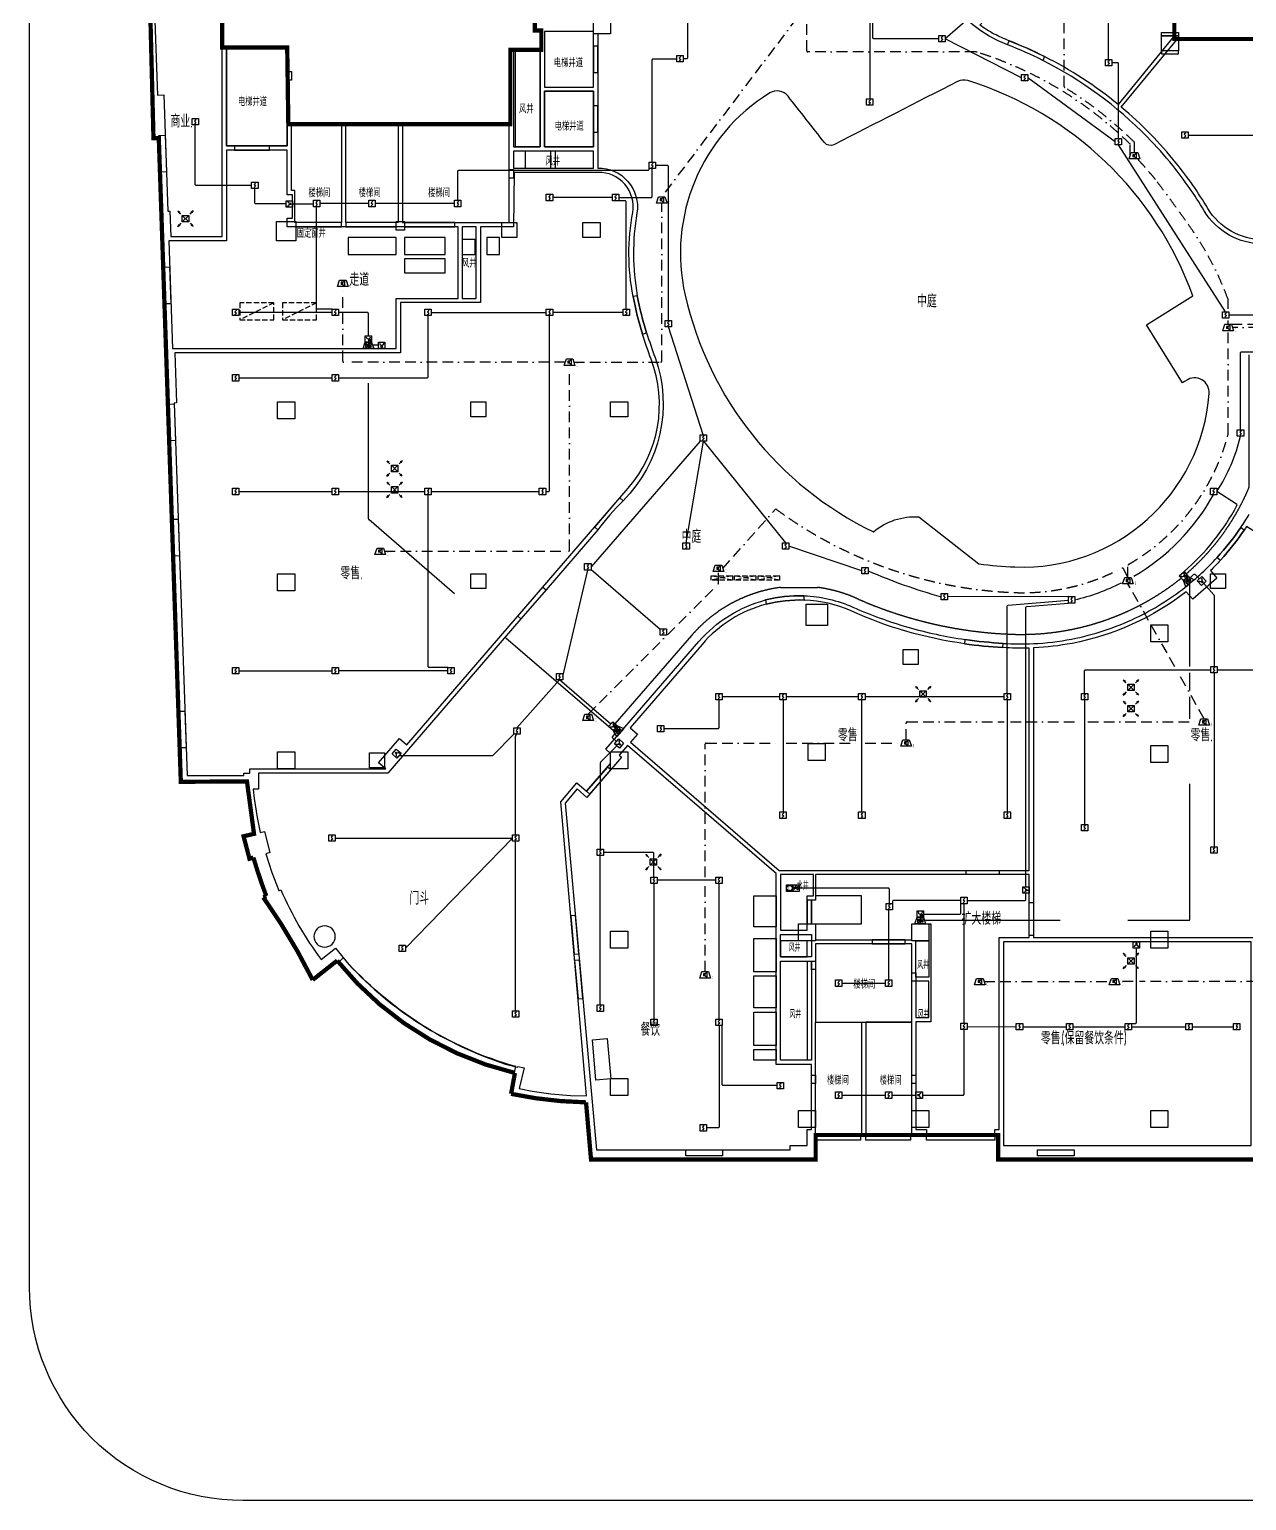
# Model space of a CAD drawing. Header units: millimetres. Extents: x -99490 to 495010, y -402480 to 18020.
# Drawn here: x -24768 to 32241, y -270715 to -201786 of the extents above; entities that cross this region are included whole.
import ezdxf
from ezdxf.enums import TextEntityAlignment as Align

# ---------------------------------------------------------------- set-up
doc = ezdxf.new("R2010")
doc.units = ezdxf.units.MM
doc.header["$LTSCALE"] = 1000
for name, pattern in [('BORDER', [1.75, 0.5, -0.25, 0.5, -0.25, 0, -0.25]), ('DASH', [0.35, 0.25, -0.1]), ('HIDDEN', [9.525, 6.35, -3.175])]:
    doc.linetypes.add(name, pattern=pattern)
doc.layers.add('AD-AREA-DIVD', color=1, linetype='Continuous', true_color=0xff0000)
for name, color, linetype in [('AD-AREA-OUTL', 31, 'Continuous'), ('AD-NAME-ROOM', 9, 'Continuous'), ('AE-HOLE', 201, 'Continuous'), ('E-BRST-WIRE', 4, 'BORDER'), ('E-FAS-DEVC', 3, 'Continuous'), ('E-FAS-WIRE', 4, 'Continuous'), ('E-FAS-WIRE5', 4, 'HIDDEN'), ('E-UNIV-DIAG', 2, 'Continuous'), ('E-UNIV-EL', 140, 'Continuous'), ('H-DAPP-GRIL', 11, 'Continuous'), ('柱子', 7, 'Continuous'), ('门窗框线', 114, 'Continuous')]:
    doc.layers.add(name, color=color, linetype=linetype)
doc.styles.add('TH-STYLE3', font='tssdeng.shx', dxfattribs={"width": 0.65, "bigfont": 'tssdchn.shx'})

# ---------------------------------------------------------------- blocks, each defined once
blk = doc.blocks.new('E-BFAS330')
blk.add_lwpolyline([(-2.5, -1.5), (-1.5, 1.5), (1.5, 1.5), (2.5, -1.5)], close=True)
at = {"layer": 'E-UNIV-EL'}
for p, q in [((-1.56, 1), (-0.24, 0.6)), ((-1.1, 0), (-1.56, 1)), ((-0.5, 0), (-1.3, 0)), ((-1.3, 0), (-1.3, -0.8)), ((-0.7, 0), (-0.24, 0.6)), ((-0.5, 0), (-0.5, -0.8)), ((0, 1.5), (0, -1.5)), ((0.6, 0.1), (0.6, -0.8)), ((1.2, 0.1), (1.2, -0.8)), ((-1.3, -0.8), (-0.5, -0.8)), ((1.2, -0.8), (0.6, -0.8))]:
    blk.add_line(p, q, dxfattribs=at)
blk.add_circle((0.9, 0.5), 0.5, dxfattribs=at)
blk = doc.blocks.new('E-BFAS212')
blk.add_lwpolyline([(-1.5, -1.5), (-1.5, 1.5), (1.5, 1.5), (1.5, -1.5)], close=True)
at = {"layer": 'E-UNIV-EL'}
blk.add_line((0, 0), (0, -1), dxfattribs=at)
for radius in [0.5, 0.25]:
    blk.add_circle((0.75, -0.5), radius, dxfattribs=at)
blk.add_arc((0, 1), 1, 180, 0, dxfattribs=at)
blk = doc.blocks.new('E-BFAS410-2')
blk.add_lwpolyline([(-2.5, -1.5), (-1.5, 1.5), (1.5, 1.5), (2.5, -1.5)], close=True)
at = {"layer": 'E-UNIV-EL'}
for p, q in [((0, 0.5), (-0.8, 0.5)), ((-0.8, 0.5), (-0.8, -0.5)), ((0, 0.5), (0.8, 1.2)), ((0, -0.5), (0, 0.5)), ((0.8, 1.2), (0.8, -1.2)), ((0, -0.5), (-0.8, -0.5)), ((0, -0.5), (0.8, -1.2))]:
    blk.add_line(p, q, dxfattribs=at)
at = {"layer": 'E-UNIV-EL', "style": 'TH-STYLE3', "width": 0.5}
blk.add_attdef('F', text='', height=1.5, dxfattribs=at).set_placement((3.5, -1.25), align=Align.MIDDLE)
blk = doc.blocks.new('E-BFAS610')
blk.add_lwpolyline([(-1.5, -1.5), (-1.5, 1.5), (1.5, 1.5), (1.5, -1.5)], close=True)
at = {"layer": 'E-UNIV-EL'}
for p, q in [((0, 0), (0, -1)), ((-0.5, -0.5), (0.5, -0.5))]:
    blk.add_line(p, q, dxfattribs=at)
blk.add_arc((0, 1), 1, 180, 0, dxfattribs=at)
blk = doc.blocks.new('E-BFAS622')
blk.add_lwpolyline([(-1.5, -1.5), (-1.5, 1.5), (1.5, 1.5), (1.5, -1.5)], close=True)
at = {"layer": 'E-UNIV-EL'}
blk.add_circle((0, 0), 1.3, dxfattribs=at)
at = {"layer": 'E-UNIV-EL', "style": 'TH-STYLE3', "width": 0.7}
blk.add_attdef('S', text='', height=1.7, dxfattribs=at).set_placement((0, 0), align=Align.MIDDLE)
blk = doc.blocks.new('E-BFAS621-2')
blk.add_lwpolyline([(-1.5, -1.5), (-1.5, 1.5), (1.5, 1.5), (1.5, -1.5)], close=True)
at = {"layer": 'E-UNIV-EL'}
for p in [(0, 0), (0.58, 1.15)]:
    blk.add_line(p, (0, 1.15), dxfattribs=at)
blk.add_lwpolyline([(1, -0.58), (1, 0.58), (-1, -0.58), (-1, 0.58)], close=True, dxfattribs=at)
blk = doc.blocks.new('FK-散流器')
at = {"color": 8, "linetype": 'HIDDEN'}
for p, q in [((-120, 120), (-102, 89)), ((-120, 120), (-89, 102)), ((-102, 89), (-106, 106)), ((-89, 102), (-106, 106)), ((-72, 72), (-106, 106)), ((72, 72), (106, 106)), ((120, 120), (89, 102)), ((89, 102), (106, 106)), ((120, 120), (102, 89)), ((102, 89), (106, 106)), ((-120, -120), (-102, -89)), ((-120, -120), (-89, -102)), ((-72, -72), (-106, -106)), ((-102, -89), (-106, -106)), ((-89, -102), (-106, -106)), ((72, -72), (106, -106)), ((89, -102), (106, -106)), ((120, -120), (89, -102)), ((120, -120), (102, -89)), ((102, -89), (106, -106))]:
    blk.add_line(p, q, dxfattribs=at)
at = {"linetype": 'HIDDEN', "ltscale": 0.2}
for p, q in [((-50, -50), (50, 50)), ((50, -50), (-50, 50)), ((50, 50), (-50, 50)), ((-50, 50), (-50, -50)), ((50, -50), (50, 50)), ((-50, -50), (50, -50))]:
    blk.add_line(p, q, dxfattribs=at)
blk = doc.blocks.new('*U454')
at = {"linetype": 'DASH'}
for p, q in [((-500, 0), (500, 200)), ((-500, 200), (500, 0))]:
    blk.add_line(p, q, dxfattribs=at)
blk.add_lwpolyline([(-500, 0), (500, 0), (500, 200), (-500, 200)], close=True, dxfattribs=at)
blk = doc.blocks.new('*U455')
at = {"linetype": 'DASH'}
blk.add_line((-500, 0), (1100, 800), dxfattribs=at)
blk.add_lwpolyline([(-500, 0), (1100, 0), (1100, 800), (-500, 800)], close=True, dxfattribs=at)
blk = doc.blocks.new('E-BFAS110')
blk.add_lwpolyline([(-1.5, -1.5), (-1.5, 1.5), (1.5, 1.5), (1.5, -1.5)], close=True)
at = {"layer": 'E-UNIV-EL'}
blk.add_lwpolyline([(0.35, 1.06), (-0.35, 0.35), (0.35, -0.35), (-0.35, -1.06)], dxfattribs=at)

msp = doc.modelspace()

# ---------------------------------------------------------------- linework, layer by layer
at = {"layer": 'AD-AREA-DIVD', "linetype": 'DASH', "ltscale": 2, "const_width": 200}
msp.add_lwpolyline([(28858, -194086), (28858, -202236), (42058, -202236)], dxfattribs=at)
for points in [[(-15744, -201186), (-15744, -202636), (-12694, -202636), (-12642, -206226), (-2242, -206226), (-2242, -202736), (-792, -202736), (-792, -201836), (-1094, -201836), (-1094, -199586, 0.108475)], [(46216, -254736), (20608, -254736), (20608, -253586), (12058, -253586), (12058, -254736), (1536, -254736), (1302, -252057, -0.047495), (-2208, -251658), (-2028, -250680, -0.166933), (-10353, -245414), (-11501, -246321, 0.038836), (-13815, -242452), (-13674, -242392, -0.018766), (-14279, -240587), (-14462, -240642), (-14737, -239591), (-14249, -239476), (-14579, -237022), (-17677, -237036), (-18709, -206872), (-18958, -206881), (-19103, -201186)]]:
    msp.add_lwpolyline(points, format="xyb", dxfattribs=at)
at = {"layer": 'AD-AREA-OUTL'}
for points in [[(28806, -202149), (26222, -205302, 0.054873), (22773, -203056, 0.023942), (21129, -202323, -0.026927), (20419, -202001, -0.039767), (19744, -201579), (20041, -201257), (18936, -200242), (18648, -200556, -0.175482), (17256, -196714), (17256, -194136), (28806, -194136)], [(28954, -202286), (42006, -202286), (42006, -211186), (41506, -211186), (41506, -211636), (33003, -211636, -0.26356), (30430, -210178, 0.034912), (28934, -208035, 0.023703), (27737, -206690, 0.024951), (26374, -205428)], [(16889, -224626), (19707, -226828, 0.022334), (21393, -226971, 0.405016), (30485, -218842, 0.630814), (29414, -218234, -0.025087), (29247, -218338), (27552, -215624), (29724, -214267, 0.234123), (19191, -204185, 0.19652), (18701, -204227, -0.000161), (12909, -207186, -0.358308), (12475, -207090, -0.000187), (10763, -204912, 0.381789), (9910, -204761, 0.320902), (5947, -214243, 0.227112), (14761, -225328, -0.193706)], [(1856, -208486), (-2068, -208486), (-2094, -211036), (-3644, -211036), (-3644, -214586), (-7394, -214586), (-7394, -216936), (-17964, -216936), (-17884, -219289), (-17983, -219293), (-17387, -236736), (-14730, -236736), (-14730, -236636), (-14444, -236636), (-14444, -236436), (-8072, -236436), (-8413, -236142), (-7433, -235006), (-7092, -235300), (2886, -223738), (3283, -223278, 0.275125), (4351, -217233, -0.015821), (3948, -216058, -0.026669), (3508, -214301, -0.093538), (3487, -210359, 0.472699)], [(3366, -234508), (3707, -234802), (3382, -235178), (10344, -241186), (22056, -241186), (22056, -230771, -0.021143), (20822, -230750, -0.020166), (19031, -230570, -0.070823), (13722, -229035, 0.097129), (11528, -228523, 0.072777), (9739, -228720, 0.153466), (6740, -230598)]]:
    msp.add_lwpolyline(points, format="xyb", close=True, dxfattribs=at)
for points in [[(33003, -211836, -0.263529), (30258, -210281, 0.034532), (28784, -208168, 0.024331), (27588, -206823, 0.081947), (22691, -203239, 0.024331), (21047, -202506, -0.307418), (17056, -196714)], [(2456, -201186), (2456, -201986), (1856, -201986), (1856, -208286, -0.471872), (3684, -210393, 0.086634), (3705, -214265, 0.033564), (4140, -216000, 0.008193), (4537, -217163, -0.290446), (3037, -223868, 0.036712), (1861, -225231), (-568, -228046), (-1744, -229409), (-7980, -236636), (-14044, -236636), (-14044, -237386), (-14281, -237386), (-14235, -237823), (-14103, -238705), (-13957, -239406), (-13764, -239360), (-13503, -240357), (-13695, -240413), (-13414, -241286), (-13083, -242130), (-13079, -242139), (-12987, -242100, 0.060062), (-11104, -245363), (-10440, -244831), (-9806, -245598, 0.126743), (-2469, -250266), (-1908, -250409), (-1903, -250410), (-1894, -250375), (-1602, -250442), (-1826, -251405), (-1222, -251528), (-339, -251655), (570, -251734), (1327, -251757), (115, -237970), (872, -237092), (1326, -237484), (2456, -236174), (2456, -235704), (2235, -235513), (6589, -230467, -0.152021), (9716, -228519, -0.072967), (11506, -228322, -0.095967), (13803, -228854, 0.03447), (16375, -229792, 0.033817), (19051, -230371, 0.02294), (20842, -230550, 0.026827), (22256, -230563, 0.036888), (24043, -230351, 0.063255), (27044, -229361, 0.055681), (29369, -227916, 0.040684), (30861, -226530, 0.036629), (31976, -225116, 0.014109), (32362, -224509, 0.036629)], [(22256, -230763), (22256, -244336), (36356, -244336), (36356, -227691), (32241, -225080, -0.00383), (32133, -225241, -0.035685), (31019, -226654, -0.013481), (30547, -227145), (30850, -227491), (29721, -228479), (29418, -228132, -0.117872), (24067, -230550, -0.035685), (22279, -230762, -0.000456), (22256, -230763, 1.218045)]]:
    msp.add_lwpolyline(points, format="xyb", dxfattribs=at)
for points in [[(-15744, -211486), (-15744, -201386), (-18896, -201386), (-18777, -204863), (-18477, -204853), (-18291, -210298), (-18191, -210295), (-18150, -211486)], [(-644, -204486), (1656, -204486), (1656, -201886), (-644, -201886)], [(-12694, -207236), (-15544, -207236), (-15544, -202636), (-12694, -202636)], [(-844, -202786), (-2094, -202786), (-2094, -207286), (-844, -207286)], [(-644, -204686), (1656, -204686), (1656, -207286), (-644, -207286)], [(-12494, -206246), (-10144, -206246), (-10144, -210836), (-12344, -210836), (-12344, -209336), (-12494, -209336)], [(-9944, -206246), (-7494, -206246), (-7494, -210836), (-9944, -210836)], [(-2294, -206246), (-7294, -206246), (-7294, -210836), (-2294, -210836)], [(-4694, -211036), (-12694, -211036), (-12694, -210636), (-12444, -210636), (-12444, -209536), (-12694, -209536), (-12694, -207436), (-15544, -207436), (-15544, -211686), (-18244, -211686), (-18071, -216736), (-7594, -216736), (-7594, -214386), (-4694, -214386)], [(1656, -207486), (-2094, -207486), (-2094, -208286), (1656, -208286)], [(-3844, -211036), (-4494, -211036), (-4494, -214386), (-3844, -214386)], [(1799, -254286), (10856, -254286), (10856, -254086), (11656, -254086), (11656, -253336), (11856, -253336), (11856, -250286), (10206, -250286), (10206, -241332), (3251, -235330), (2858, -235786), (2971, -235884), (1347, -237766), (893, -237374), (321, -238036)], [(10406, -243986), (11656, -243986), (11656, -242386), (11956, -242386), (11956, -241386), (10406, -241386)], [(22056, -244336), (22056, -241386), (12056, -241386), (12056, -242586), (11856, -242586), (11856, -243686), (12056, -243686), (12056, -244436), (16556, -244436), (16556, -243686), (17456, -243686), (17456, -248286), (16756, -248286), (16756, -253336), (17256, -253336), (17256, -253536), (20456, -253536), (20456, -253336), (20656, -253336), (20656, -244336)], [(10406, -244186), (11856, -244186), (11856, -245236), (10406, -245236)], [(12056, -248306), (16556, -248306), (16556, -244636), (12056, -244636)], [(17356, -246186), (16756, -246186), (16756, -244486), (17356, -244486)], [(32456, -244536), (20856, -244536), (20856, -254086), (32456, -254086)], [(10406, -245436), (11856, -245436), (11856, -250086), (10406, -250086)], [(17356, -246386), (16756, -246386), (16756, -248086), (17356, -248086)], [(12056, -248306), (14206, -248306), (14206, -253536), (12056, -253536)], [(14406, -253536), (16556, -253536), (16556, -248306), (14406, -248306)]]:
    msp.add_lwpolyline(points, close=True, dxfattribs=at)
at = {"layer": 'AE-HOLE'}
for points in [[(-644, -204486), (1656, -204486), (1656, -201886), (-644, -201886)], [(-15544, -207236), (-12694, -207236), (-12694, -202636), (-15544, -202636)], [(-844, -207286), (-1994, -207286), (-1994, -202786), (-844, -202786)], [(1656, -204686), (-644, -204686), (-644, -207286), (1656, -207286)], [(-343, -207486), (-1544, -207486), (-1544, -208286), (-343, -208286)], [(1656, -207486), (-144, -207486), (-144, -208286), (1656, -208286)], [(-2744, -211536), (-3344, -211536), (-3344, -212336), (-2744, -212336)], [(-3894, -211636), (-4494, -211636), (-4494, -212336), (-3894, -212336)], [(-5292, -212536), (-7194, -212536), (-7194, -213186), (-5292, -213186)], [(9156, -242386), (10206, -242386), (10206, -243836), (9156, -243836)], [(12056, -242386), (12056, -242586), (11856, -242586), (11856, -243686), (14206, -243686), (14206, -242386)], [(9156, -244386), (10206, -244386), (10206, -245936), (9156, -245936)], [(11656, -244486), (10406, -244486), (10406, -245236), (11656, -245236)], [(10406, -245436), (11656, -245436), (11656, -250086), (10406, -250086)], [(9156, -246136), (10206, -246136), (10206, -247636), (9156, -247636)], [(9156, -247836), (10206, -247836), (10206, -249386), (9156, -249386)], [(9156, -249586), (10206, -249586), (10206, -250086), (9156, -250086)]]:
    msp.add_lwpolyline(points, close=True, dxfattribs=at)
msp.add_lwpolyline([(16889, -224626), (19707, -226828, 0.022334), (21393, -226971, 0.405016), (30485, -218842, 0.630814), (29414, -218234, -0.025087), (29247, -218338), (27552, -215624), (29724, -214267, 0.234123), (19191, -204185, 0.19652), (18701, -204227, -0.000161), (12909, -207186, -0.358308), (12475, -207090, -0.000187), (10763, -204912, 0.381789), (9910, -204761, 0.320902), (5947, -214243, 0.227112), (14761, -225328, -0.193706)], format="xyb", close=True, dxfattribs=at)
at = {"layer": 'AE-HOLE', "elevation": 0}
for points in [[(-7594, -211536), (-9844, -211536), (-9844, -212336), (-7594, -212336)], [(-5294, -211536), (-7194, -211536), (-7194, -212336), (-5294, -212336)], [(2294, -249063), (2461, -250956), (1764, -251017), (1598, -249124)]]:
    msp.add_lwpolyline(points, close=True, dxfattribs=at)
at = {"layer": 'E-BRST-WIRE'}
for points in [[(26992, -207556), (26992, -207100, 0.199909), (26977, -207064, 0.057579), (23725, -204507, -0.260487), (23702, -204464), (23702, -199538)], [(26792, -207706), (26792, -207183, 0.201125), (26777, -207148, 0.118778), (19617, -202852, 0.076144), (19542, -202840), (11688, -202840, -0.414214), (11638, -202790), (11638, -200643)], [(31530, -215601), (35694, -215601, 0.414214), (35744, -215551), (35744, -205970)], [(31380, -214885), (31380, -214448, 0.085737), (31377, -214431, 0.069413), (29383, -210741, 0.009762), (27972, -208822, 0.018318), (27134, -207856)], [(733, -217376), (4801, -217376, 0.414214), (4851, -217326), (4851, -209922)], [(333, -217376), (-10040, -217376, -0.414214), (-10090, -217326), (-10090, -213834)], [(26687, -227464), (26687, -226895, -0.268395), (26712, -226852, 0.200399), (31378, -220755, 0.064525), (31380, -220742), (31380, -215901)], [(-8135, -226235), (483, -226235, 0.414214), (533, -226185), (533, -217526)], [(7707, -227039), (10188, -224251, 0.149984), (21345, -228170, 0.132226), (26396, -227026, -0.412752), (26463, -227047), (26687, -227464)], [(1403, -233867), (7492, -227777, 0.198912), (7507, -227742), (7507, -227189)], [(16292, -235070), (16292, -234283, -0.414214), (16342, -234233), (20881, -234233)], [(6883, -241504), (6883, -235270, -0.414214), (6933, -235220), (10379, -235220)]]:
    msp.add_lwpolyline(points, format="xyb", dxfattribs=at)
for points in [[(11638, -200643), (4851, -209622)], [(31380, -215601), (31380, -215423)], [(40579, -215751), (31580, -215751)], [(28883, -231655), (26687, -227764)], [(30254, -234083), (29031, -231916)], [(21181, -234233), (24506, -234233)], [(24806, -234233), (30054, -234233)], [(10679, -235220), (14070, -235220)], [(14370, -235220), (16092, -235220)], [(6883, -245932), (6883, -241804)], [(19946, -246398), (25858, -246398)], [(26931, -246398), (26258, -246398)], [(40491, -246398), (27231, -246398)]]:
    msp.add_lwpolyline(points, dxfattribs=at)
at = {"layer": 'E-FAS-WIRE'}
for points in [[(6056, -200339), (6056, -203111, -0.414214), (6006, -203161), (5856, -203161)], [(17822, -202219), (14788, -202219, -0.414214), (14738, -202169), (14738, -200643)], [(4406, -208008), (4406, -203211, -0.414214), (4456, -203161), (5556, -203161)], [(26239, -206896), (26239, -203394, 0.414214), (26189, -203344), (25931, -203344)], [(-14359, -209092), (-16953, -209092, -0.414214), (-17003, -209042), (-17003, -206263)], [(5160, -215426), (5160, -208208, 0.414214), (5110, -208158), (4556, -208158)], [(-4706, -209791), (-4706, -208436, -0.414214), (-4656, -208386), (4206, -208386, 0.414214), (4256, -208336), (4256, -208308)], [(2843, -209661), (4356, -209661, 0.414214), (4406, -209611), (4406, -208308)], [(-12744, -209961), (-14159, -209961, -0.414214), (-14209, -209911), (-14209, -209242)], [(-10593, -214896), (-11269, -214896, -0.414214), (-11319, -214846), (-11319, -210091)], [(3189, -214896), (3189, -209861, 0.414214), (3139, -209811), (2843, -209811)], [(-8894, -216136), (-8894, -215096, 0.414214), (-8944, -215046), (-10293, -215046)], [(31411, -215161), (35253, -215161, 0.414214), (35303, -215111), (35303, -214736)], [(-10293, -218111), (-6144, -218111, 0.414214), (-6094, -218061), (-6094, -215196)], [(-586, -223436), (-459, -223436, 0.414214), (-409, -223386), (-409, -215196)], [(31956, -220540), (31956, -216936, -0.414214), (32006, -216886), (45520, -216886)], [(-5171, -231686), (-6044, -231686, -0.414214), (-6094, -231636), (-6094, -223586)], [(29312, -227185, 0.092305), (31789, -224088, 0.392489), (31772, -224022), (30848, -223436)], [(29610, -227472), (29763, -227320, -0.414214), (29833, -227320), (30037, -227523)], [(30240, -227744), (30705, -228275, -0.181569), (30717, -228308), (30717, -231636)], [(21031, -232896), (21031, -228808, -0.390411), (21077, -228758), (23893, -228527)], [(21906, -241961), (21906, -228871, -0.390411), (21952, -228821), (23893, -228661)], [(24656, -232896), (24656, -231836, -0.414214), (24706, -231786), (30567, -231786)], [(4953, -234545), (7481, -234545, 0.414214), (7531, -234495), (7531, -233196)], [(-7455, -235813), (-3103, -235813, 0.198912), (-3068, -235798), (-2083, -234813)], [(-1997, -239524), (-1997, -234898, -0.198912), (-1982, -234863), (-1933, -234813)], [(2737, -235145), (2555, -234988, -0.414214), (2550, -234918), (2667, -234782)], [(2752, -235357), (1984, -236125, 0.198912), (1969, -236161), (1969, -240194)], [(4480, -241504), (4480, -240394, 0.414214), (4430, -240344), (2119, -240344)], [(15510, -242736), (15510, -242072, 0.414214), (15460, -242022), (11285, -242022)], [(18856, -242598), (15710, -242598, 0.414214), (15660, -242648), (15660, -242736)], [(19156, -242598), (21856, -242598, 0.414214), (21906, -242548), (21906, -242261)], [(17106, -243236), (18806, -243236, 0.414214), (18856, -243186), (18856, -242748)], [(26856, -248363), (27031, -248363, 0.414214), (27081, -248313), (27081, -244836)], [(7531, -248454), (7531, -253200, -0.414214), (7481, -253250), (6942, -253250)], [(10256, -251272), (7731, -251272, -0.414214), (7681, -251222), (7681, -248454)], [(17056, -251721), (18956, -251721, 0.414214), (19006, -251671), (19006, -248649)]]:
    msp.add_lwpolyline(points, format="xyb", dxfattribs=at)
for points in [[(14588, -200643), (14588, -205041)], [(19273, -201234), (18122, -202219)], [(25781, -203194), (25781, -200769)], [(21700, -204052), (18122, -202219)], [(26089, -207046), (22000, -204052)], [(29506, -206736), (35307, -206736)], [(31261, -215011), (26239, -207196)], [(-12444, -209961), (-11469, -209961)], [(-8869, -209941), (-11169, -209941)], [(-4856, -209941), (-8569, -209941)], [(2543, -209661), (-259, -209661)], [(-10593, -215046), (-14961, -215046)], [(-5944, -215046), (-559, -215046)], [(3039, -215046), (-259, -215046)], [(6791, -220775), (5160, -215726)], [(-8418, -216586), (-8694, -216586)], [(-14961, -218111), (-10593, -218111)], [(6649, -221075), (1537, -226967)], [(5992, -225843), (6799, -221075)], [(6799, -221075), (10650, -225843)], [(-14961, -223436), (-10593, -223436)], [(-10293, -223436), (-6244, -223436)], [(-5944, -223436), (-886, -223436)], [(14218, -227150), (10800, -225993)], [(212, -232111), (1387, -227117)], [(1537, -227096), (4771, -229887)], [(23893, -228361), (18234, -228367)], [(-14961, -231836), (-10593, -231836)], [(-5171, -231836), (-10293, -231836)], [(62, -232261), (-1933, -234513)], [(2457, -234337), (62, -232261)], [(30717, -231936), (30717, -240086)], [(30867, -231786), (34169, -231786)], [(7681, -233046), (10379, -233046)], [(10529, -233196), (10529, -238451)], [(10679, -233046), (14070, -233046)], [(14220, -238451), (14220, -233196)], [(14370, -233046), (20881, -233046)], [(21031, -233196), (21031, -238451)], [(24656, -233196), (24656, -239040)], [(-10447, -239674), (-2147, -239674)], [(-2147, -239674), (-7153, -244839)], [(-1997, -247764), (-1997, -239824)], [(1969, -247494), (1969, -240494)], [(4480, -241804), (4480, -248154)], [(7381, -241654), (4630, -241654)], [(7531, -248154), (7531, -241804)], [(15481, -246321), (15481, -243036)], [(19006, -248349), (19006, -242748)], [(13282, -246471), (15331, -246471)], [(19156, -248499), (21456, -248513)], [(21756, -248513), (23806, -248513)], [(24106, -248513), (26556, -248513)], [(26856, -248513), (29395, -248513)], [(29695, -248513), (31631, -248513)], [(13282, -251721), (15331, -251721)], [(15631, -251721), (16756, -251721)]]:
    msp.add_lwpolyline(points, dxfattribs=at)
for centre, radius, start, end in [((24101, -219022), 8062, 326.80745, 346.97123), ((21846, -218654), 10133, 300.32362, 330.87425), ((25104, -202851), 26505, 246.45874, 254.3061), ((21846, -218654), 10133, 283.3925, 296.57468)]:
    msp.add_arc(centre, radius, start, end, dxfattribs=at)
at = {"layer": 'E-FAS-WIRE5'}
for points in [[(2359, -234450), (-8876, -224755, -0.21807), (-8894, -224717), (-8894, -216736)], [(29410, -227299, 0.115286), (32352, -223257, 0.100249), (32356, -223238), (32356, -217036)], [(2672, -234324), (6252, -230177, -0.183526), (10403, -227931, -0.033215), (10409, -227931), (12156, -227931, -0.033215), (12162, -227931, -0.071588), (13984, -228447, 0.03447), (16499, -229364, 0.033817), (19116, -229931, 0.022965), (20868, -230106, 0.026865), (22236, -230118, 0.036888), (23958, -229914, 0.063255), (26852, -228960, 0.055681), (29093, -227567, 0.002374), (29183, -227495)], [(17153, -243526), (29541, -243526, 0.414214), (29591, -243476), (29591, -234383)]]:
    msp.add_lwpolyline(points, format="xyb", dxfattribs=at)
for points in [[(29591, -231636), (29591, -227737)], [(29591, -232760), (29591, -231936)], [(29591, -234083), (29591, -233060)]]:
    msp.add_lwpolyline(points, dxfattribs=at)
at = {"layer": 'E-UNIV-DIAG'}
msp.add_lwpolyline([(165232, -270715), (-14768, -270715, -0.414214), (-24768, -260715), (-24768, -168715, -0.414214), (-14768, -158715), (165232, -158715, -0.414214), (175232, -168715), (175232, -260715, -0.414214)], format="xyb", close=True, dxfattribs=at)
at = {"layer": '柱子'}
for points in [[(1656, -201186), (2456, -201186), (2456, -201986), (1656, -201986)], [(29056, -202086), (28256, -202086), (28256, -201936), (29056, -201936), (29056, -202086)], [(28256, -202086), (29056, -202086), (29056, -202786), (28256, -202786)], [(29056, -202786), (28256, -202786), (28256, -202936), (29056, -202936), (29056, -202786)], [(-12694, -204156), (-12694, -203756), (-12494, -203756), (-12494, -204156)], [(-2294, -208756), (-2294, -208356), (-2094, -208356), (-2094, -208756)], [(-13194, -210786), (-12294, -210786), (-12294, -211686), (-13194, -211686)], [(-7594, -210786), (-7194, -210786), (-7194, -211186), (-7594, -211186)], [(-2644, -210836), (-1944, -210836), (-1944, -211536), (-2644, -211536)], [(1157, -210836), (1957, -210836), (1957, -211536), (1157, -211536)], [(-13144, -219236), (-12344, -219236), (-12344, -220036), (-13144, -220036)], [(-4094, -219236), (-3394, -219236), (-3394, -219936), (-4094, -219936)], [(2456, -219236), (3256, -219236), (3256, -219936), (2456, -219936)], [(-13144, -227286), (-12344, -227286), (-12344, -228086), (-13144, -228086)], [(-4094, -227286), (-3394, -227286), (-3394, -227986), (-4094, -227986)], [(30556, -227286), (31256, -227286), (31256, -227986), (30556, -227986)], [(11606, -228711), (12606, -228711), (12606, -229711), (11606, -229711)], [(27756, -229686), (28556, -229686), (28556, -230486), (27756, -230486)], [(16156, -230836), (16856, -230836), (16856, -231536), (16156, -231536)], [(-13144, -235636), (-12344, -235636), (-12344, -236436), (-13144, -236436)], [(-8844, -235686), (-8144, -235686), (-8144, -236386), (-8844, -236386)], [(2456, -235636), (3256, -235636), (3256, -236436), (2456, -236436)], [(11706, -235236), (12506, -235236), (12506, -236036), (11706, -236036)], [(27756, -235336), (28556, -235336), (28556, -236136), (27756, -236136)], [(11256, -243686), (12056, -243686), (12056, -244486), (11256, -244486)], [(16556, -243686), (17356, -243686), (17356, -244486), (16556, -244486)], [(2456, -244036), (3256, -244036), (3256, -244836), (2456, -244836)], [(27756, -244036), (28556, -244036), (28556, -244836), (27756, -244836)], [(11856, -245836), (11856, -245436), (12056, -245436), (12056, -245836)], [(16556, -246386), (16556, -245986), (16756, -245986), (16756, -246386)], [(11856, -251176), (11856, -250776), (12056, -250776), (12056, -251176)], [(16556, -251176), (16556, -250776), (16756, -250776), (16756, -251176)], [(2456, -250936), (3256, -250936), (3256, -251736), (2456, -251736)], [(11256, -252436), (12056, -252436), (12056, -253236), (11256, -253236)], [(16556, -252436), (17356, -252436), (17356, -253236), (16556, -253236)], [(27756, -252436), (28556, -252436), (28556, -253236), (27756, -253236)]]:
    msp.add_lwpolyline(points, close=True, dxfattribs=at)
msp.add_lwpolyline([(-10444, -244286, 1), (-11444, -244286, 1), (-10444, -244286, 1)], format="xyb", close=True, dxfattribs=at)
at = {"layer": '门窗框线', "elevation": 0}
for points in [[(1856, -202566), (1656, -202566), (1656, -203806), (1856, -203806)], [(-7594, -210836), (-9944, -210836), (-9944, -211036), (-7594, -211036)], [(5974, -254285), (7694, -254285), (7694, -254560), (5974, -254560)]]:
    msp.add_lwpolyline(points, close=True, dxfattribs=at)
at = {"layer": '门窗框线'}
for points in [[(22773, -203056), (22691, -203239, 0.024331), (21047, -202506), (21129, -202323), (21969, -202671)], [(3705, -214265), (3508, -214301, 0.026669), (3948, -216058), (4140, -216000, -0.033564)], [(2886, -223738), (3037, -223868, 0.036712), (1861, -225231), (1710, -225101)], [(30861, -226530), (31019, -226654, 0.035685), (32133, -225241), (31976, -225116, -0.036629)], [(19051, -230371), (19031, -230570, 0.020166), (20822, -230750), (20842, -230550, -0.02294)]]:
    msp.add_lwpolyline(points, format="xyb", close=True, dxfattribs=at)
for points in [[(1856, -205366), (1656, -205366), (1656, -206606), (1856, -206606)], [(-13524, -207236), (-15164, -207236), (-15164, -207436), (-13524, -207436)], [(-10144, -210836), (-12294, -210836), (-12294, -211036), (-10144, -211036)], [(-4844, -210836), (-7194, -210836), (-7194, -211036), (-4844, -211036)], [(19106, -241186), (20656, -241186), (20656, -241386), (19106, -241386)], [(11856, -242586), (11656, -242586), (11656, -243686), (11856, -243686)], [(807, -243304), (585, -243324), (743, -245117), (970, -245096)], [(22056, -242686), (22256, -242686), (22256, -244236), (22056, -244236)], [(16256, -244436), (14706, -244436), (14706, -244636), (16256, -244636)], [(991, -245396), (769, -245416), (927, -247209), (1154, -247188)], [(12106, -253536), (14156, -253536), (14156, -253836), (12106, -253836)], [(14406, -253536), (16506, -253536), (16506, -253836), (14406, -253836)], [(17256, -253536), (20456, -253536), (20456, -253836), (17256, -253836)], [(22446, -254286), (24166, -254286), (24166, -254560), (22446, -254560)]]:
    msp.add_lwpolyline(points, close=True, dxfattribs=at)
at = {"layer": '门窗框线', "elevation": 0}
for points in [[(-18413, -206740), (-18354, -208459), (-18654, -208469), (-18712, -206750), (-18413, -206740)], [(-18202, -212917), (-18143, -214636), (-18443, -214646), (-18501, -212927), (-18202, -212917)], [(-17983, -219333), (-17923, -221052), (-18224, -221062), (-18282, -219343), (-17983, -219333)], [(-17798, -224730), (-17739, -226449), (-18039, -226459), (-18097, -224740), (-17798, -224730)]]:
    msp.add_lwpolyline(points, dxfattribs=at)
at = {"layer": '门窗框线'}
for points in [[(-720, -227916), (-568, -228046), (-1744, -229409), (-1896, -229279), (-720, -227916)], [(-17490, -233724), (-17431, -235443), (-17731, -235454), (-17789, -233735), (-17490, -233724)], [(1326, -237484), (1477, -237615), (2457, -236479), (2306, -236349), (1326, -237484)]]:
    msp.add_lwpolyline(points, dxfattribs=at)
msp.add_lwpolyline([(9716, -228519), (9739, -228720, -0.072777), (11528, -228523), (11506, -228322, 0.072967), (9716, -228519)], format="xyb", dxfattribs=at)
at = {"layer": '门窗框线', "elevation": 0}
msp.add_lwpolyline([(-10072, -245281), (-10314, -245523, 0.163063), (-2051, -250649), (-1987, -250381, -0.145178)], format="xyb", close=True, dxfattribs=at)

# ---------------------------------------------------------------- block references
at = {"layer": 'E-FAS-DEVC', "xscale": 100, "yscale": 100, "zscale": 100}
for p in [(17972, -202219), (5706, -203161), (25781, -203344), (21850, -204052), (14588, -205191), (-17003, -206113), (29356, -206736), (26239, -207046), (4406, -208158), (-14209, -209092), (-409, -209661), (2693, -209661), (-11319, -209941), (-8719, -209941), (-4706, -209941), (-15111, -215046), (-10443, -215046), (-6094, -215046), (-409, -215046), (3189, -215046), (31261, -215161), (5160, -215576), (-15111, -218111), (-10443, -218111), (31956, -220690), (6799, -220925), (-15111, -223436), (-10443, -223436), (-6094, -223436), (-736, -223436), (30698, -223436), (5992, -225993), (10650, -225993), (1387, -226967), (14368, -227150), (18084, -228367), (24043, -228511), (4921, -230017), (-15111, -231836), (-10443, -231836), (-5021, -231836), (62, -232111), (30717, -231786), (7531, -233046), (10529, -233046), (14220, -233046), (21031, -233046), (24656, -233046), (-1933, -234663), (4803, -234545), (10529, -238601), (14220, -238601), (21031, -238601), (24656, -239190), (-10597, -239674), (-1997, -239674), (1969, -240344), (30717, -240236), (4480, -241654), (7531, -241654), (19006, -242598), (15510, -242886), (-7303, -244839), (13132, -246471), (15481, -246471), (-1997, -247914), (1969, -247644), (4480, -248304), (7531, -248304), (19006, -248499), (21606, -248513), (23956, -248513), (26706, -248513), (29545, -248513), (31781, -248513), (10406, -251272), (13132, -251721), (15481, -251721), (6792, -253250)]:
    msp.add_blockref('E-BFAS110', p, dxfattribs=at)
for name, p, rotation, values in [('E-BFAS410-2', (26992, -207706), 1.234277119043157e-07, {'F': 'C'}), ('E-BFAS410-2', (4851, -209772), 1.234277119043157e-07, {'F': 'C'}), ('E-BFAS410-2', (-10090, -213684), 1.234277119043157e-07, {'F': 'C'}), ('E-BFAS410-2', (31380, -215751), 1.234277119043157e-07, {'F': 'C'}), ('E-BFAS410-2', (533, -217376), 1.234277119043157e-07, {'F': 'C'}), ('E-BFAS410-2', (-8335, -226235), 1.234277119043157e-07, {'F': 'C'}), ('E-BFAS410-2', (7507, -227039), 1.234277119043157e-07, {'F': 'C'}), ('E-BFAS410-2', (26687, -227614), 1.234277119043157e-07, {'F': 'C'}), ('E-BFAS410-2', (1403, -234017), 1.234277119043157e-07, {'F': 'C'}), ('E-BFAS410-2', (30254, -234233), 1.234277119043157e-07, {'F': 'C'}), ('E-BFAS410-2', (16292, -235220), 1.234277119043157e-07, {'F': 'C'}), ('E-BFAS622', (10835, -242022), 1.050108788027363e-07, {'S': 'L'}), ('E-BFAS410-2', (6883, -246082), 1.234277119043157e-07, {'F': 'C'}), ('E-BFAS410-2', (19746, -246398), 1.234277119043157e-07, {'F': 'C'}), ('E-BFAS410-2', (26058, -246398), 1.234277119043157e-07, {'F': 'C'})]:
    msp.add_blockref(name, p, dxfattribs=dict(at, rotation=rotation)).add_auto_attribs(values)
for name, p, rotation in [('E-BFAS610', (-12594, -209961), 90.0000000659811), ('E-BFAS330', (-8894, -216586), 1.234275424901991e-07), ('E-BFAS212', (-8894, -216286), 1.234275424901991e-07), ('E-BFAS610', (-8268, -216586), 1.77329892148493e-07), ('E-BFAS212', (29297, -227397), 40.9381980174553), ('E-BFAS330', (29493, -227624), 40.9381980174553), ('E-BFAS610', (30139, -227634), 42.66343078516501), ('E-BFAS212', (2571, -234435), 49.2076009355183), ('E-BFAS330', (2798, -234631), 49.2076009355183), ('E-BFAS610', (2850, -235243), 49.12734203697704), ('E-BFAS610', (-7569, -235715), 229.1265508983104), ('E-BFAS621-2', (11135, -242022), 1.050108788027363e-07), ('E-BFAS610', (21906, -242111), 90.0000001279497), ('E-BFAS212', (16956, -243236), 1.234277119043157e-07), ('E-BFAS330', (16956, -243536), 1.234277119043157e-07), ('E-BFAS610', (27081, -244686), 180.0000001279496), ('E-BFAS610', (16906, -251721), 270.0000000391176)]:
    msp.add_blockref(name, p, dxfattribs=dict(at, rotation=rotation))
at = {"layer": 'H-DAPP-GRIL', "xscale": -3.000000005309671, "yscale": 3.00000000530967, "zscale": 3.000000005309666, "rotation": 180.0000967760309}
for p in [(-17458, -210653), (-7667, -222358), (-7667, -223358), (26825, -232614), (17089, -232925), (26825, -233614), (4456, -240795), (26825, -245433)]:
    msp.add_blockref('FK-散流器', p, dxfattribs=at)
at = {"layer": 'H-DAPP-GRIL', "rotation": 179.9999954408496}
for p in [(-13815, -214597), (-11815, -214597)]:
    msp.add_blockref('*U455', p, dxfattribs=at)
at = {"layer": 'H-DAPP-GRIL', "xscale": -1, "rotation": 359.9999991071475}
for p in [(7660, -227586), (8760, -227586), (9860, -227586)]:
    msp.add_blockref('*U454', p, dxfattribs=at)

# ---------------------------------------------------------------- texts
at = {"layer": 'AD-NAME-ROOM', "linetype": 'ByBlock', "style": 'TH-STYLE3'}
for s, height, rotation, width, p in [('电梯井道', 375, 0.00306, 0.7, (478, -203318)), ('电梯井道', 375, 0.00306, 0.7, (-14320, -205139)), ('风井', 375, 0.00306, 0.7, (-1495, -205484)), ('电梯井道', 375, 0.00306, 0.7, (512, -206286)), ('风井', 375, 0.00306, 0.7, (-258, -207925)), ('楼梯间', 375, 0.00306, 0.7, (-11187, -209405)), ('楼梯间', 375, 0.00306, 0.7, (-8838, -209405)), ('楼梯间', 375, 0.00306, 0.7, (-5582, -209405)), ('固定窗井', 375, 0.00306, 0.7, (-11568, -211305)), ('风井', 375, 0.00306, 0.7, (-4171, -212713)), ('水井', 350, 359.99716, 0.6, (11459, -241872)), ('风井', 350, 359.99716, 0.6, (11068, -244775)), ('风井', 350, 359.99716, 0.6, (17090, -245588)), ('楼梯间', 375, 0.00306, 0.7, (14340, -246487)), ('风井', 350, 359.99716, 0.6, (11103, -247895)), ('风井', 350, 359.99716, 0.6, (17109, -247895)), ('楼梯间', 375, 0.00306, 0.7, (13100, -250991)), ('楼梯间', 375, 0.00306, 0.7, (15568, -250991))]:
    msp.add_text(s, height=height, rotation=rotation, dxfattribs=dict(at, width=width)).set_placement(p, align=Align.MIDDLE)
at = {"layer": 'AD-NAME-ROOM', "style": 'TH-STYLE3', "width": 0.7}
for s, p in [('商业.', (-18161, -206380)), ('走道', (-9781, -213803)), ('零售.', (-10204, -227554)), ('零售', (13100, -235144)), ('零售.', (29615, -235144)), ('门斗', (-6974, -242791)), ('扩大楼梯', (18894, -243738)), ('餐饮', (3849, -248943)), ('零售.', (22608, -249342)), ('(保留餐饮条件)', (23567, -249342))]:
    msp.add_text(s, height=600, rotation=0.00306, dxfattribs=at).set_placement(p)
for p in [(17267, -214479), (6239, -225508)]:
    msp.add_text('中庭', height=600, rotation=0.00306, dxfattribs=at).set_placement(p, align=Align.MIDDLE)

doc.saveas('drawing.dxf')
